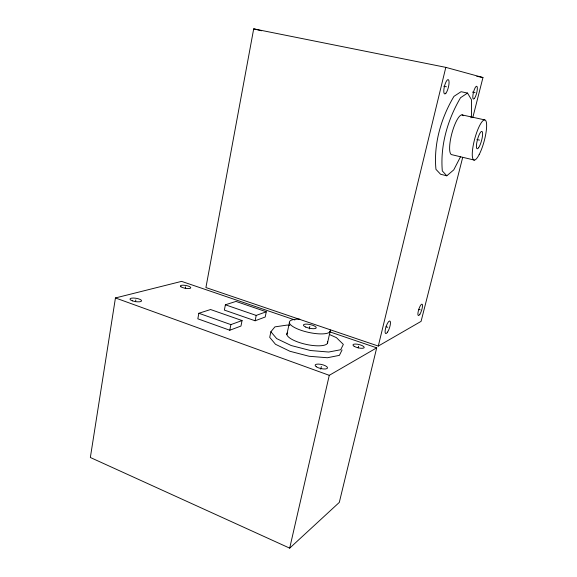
<?xml version="1.0" encoding="UTF-8"?>
<svg xmlns="http://www.w3.org/2000/svg" width="577" height="577" viewBox="0 0 577 577"><rect width="100%" height="100%" fill="white"/><g stroke="black" fill="none" stroke-linecap="round" stroke-linejoin="round"><path stroke-width="0.87" d="M294.897 319.975L181.567 281.374L115.443 297.948L90.351 457.489L289.69 548.15L339.298 502.416L376.702 347.837L329.835 331.869M135.523 301.721L135.811 299.939M185.267 288.637L185.585 286.863M198.849 313.268L197.832 318.814L229.79 330.232L240.97 326.055L242.059 320.552L210.562 309.524L198.849 313.268L230.879 324.606L242.059 320.552M472.794 117.593L482.963 77.534L445.819 67.365L253.7 28.85L205.917 287.548L378.288 346.063L421.08 321.367L462.631 157.651M471.005 117.809L471.488 115.184L471.459 99.67L467.521 93.063L461.073 91.707L453.962 96.359C441.023 118.09 433.507 143.969 435.952 169.342L440.568 174.24L446.8 175.805L453.767 169.862L460.576 156.67M225.391 304.793L224.374 310.08L255.128 320.776L265.211 317.011L266.285 311.768L235.964 301.418L225.391 304.793L256.202 315.424L266.285 311.768M229.79 330.232L230.879 324.606M255.128 320.776L256.202 315.424M289.769 325.313L287.195 325.075L274.904 326.87L270.88 331.761L269.719 337.35L275.481 344.281L289.942 351.278L309.142 356.269L327.397 357.747L339.406 355.353L342.067 349.929M286.87 334.552L289.373 322.795M309.294 328.912L309.842 326.402M320.733 369.172L321.331 366.532M327.433 343.293L330.087 331.559M289.69 548.15L329.272 375.324L376.702 347.837M358.18 347.917L358.591 346.164M378.288 346.063L445.819 67.365M467.521 93.063L460.518 97.751C447.665 119.612 440.114 145.469 442.314 170.929L446.8 175.805M476.804 76.294L482.963 77.534M472.433 92.118L475.073 92.673M443.8 86.24L446.439 86.795M462.054 114.895L484.73 119.901M476.927 139.519L479.523 140.117M474.381 160.103L452.072 154.744A20.577 5.272 -75.1 0 1 452.26 132.018A20.577 5.272 -75.1 0 1 463.259 115.732M253.7 28.85L261.554 30.769M418.491 309.315L420.207 309.856M386.078 326.741L387.787 327.296M115.443 297.948L329.272 375.324M329.33 334.444L336.441 337.653L343.344 344.411L340.697 349.734L328.695 352.035L310.419 350.513L291.176 345.529L276.671 338.598L270.88 331.761M330.203 329.986A20.945 5.979 12.4 0 1 314.753 333.463A20.945 5.979 12.4 0 1 290.772 324.945A20.945 5.979 12.4 0 1 299.809 319.182M327.57 341.656A20.873 6.232 12.5 0 1 306.286 344.419A20.873 6.232 12.5 0 1 287.245 332.972M387.564 332.1A6.635 1.825 -71.8 0 0 390.211 321.324A6.635 1.825 -71.8 0 0 385.544 328.457A6.635 1.825 -71.8 0 0 387.564 332.1M445.884 93.222A7.393 2.034 -76.1 0 0 448.942 80.787A7.393 2.034 -76.1 0 0 444.449 86.312A7.393 2.034 -76.1 0 0 445.884 93.222M474.445 98.422A6.643 1.637 -75.7 0 0 477.287 87.271A6.643 1.637 -75.7 0 0 473.472 92.284A6.643 1.637 -75.7 0 0 474.445 98.422M419.868 314.277A6.008 1.493 -72.2 0 0 422.357 304.476A6.008 1.493 -72.2 0 0 418.375 310.801A6.008 1.493 -72.2 0 0 419.868 314.277M479.177 154.571A20.794 4.854 -74.8 0 0 485.82 120.716A20.794 4.854 -74.8 0 0 473.364 144.704A20.794 4.854 -74.8 0 0 479.177 154.571M478.629 147.69A9.001 2.099 -74.8 0 0 482.538 132.616A9.001 2.099 -74.8 0 0 477.367 139.98A9.001 2.099 -74.8 0 0 478.629 147.69M132.436 300.855A5.857 1.688 9 0 0 141.567 300.949A5.857 1.688 9 0 0 133.41 298.042A5.857 1.688 9 0 0 132.436 300.855M180.926 286.776A5.323 1.428 10.1 0 0 189.999 288.377A5.323 1.428 10.1 0 0 185.816 285.464A5.323 1.428 10.1 0 0 180.926 286.776M316.297 366.763A6.369 2.07 13 0 0 327.015 368.573A6.369 2.07 13 0 0 320.675 364.311A6.369 2.07 13 0 0 316.297 366.763M354.163 346.294A5.799 1.702 13.5 0 0 363.849 347.967A5.799 1.702 13.5 0 0 357.776 344.274A5.799 1.702 13.5 0 0 354.163 346.294M305.731 327.065A6.585 1.875 12.4 0 0 316.189 328.017A6.585 1.875 12.4 0 0 307.606 324.166A6.585 1.875 12.4 0 0 305.731 327.065"/></g></svg>
